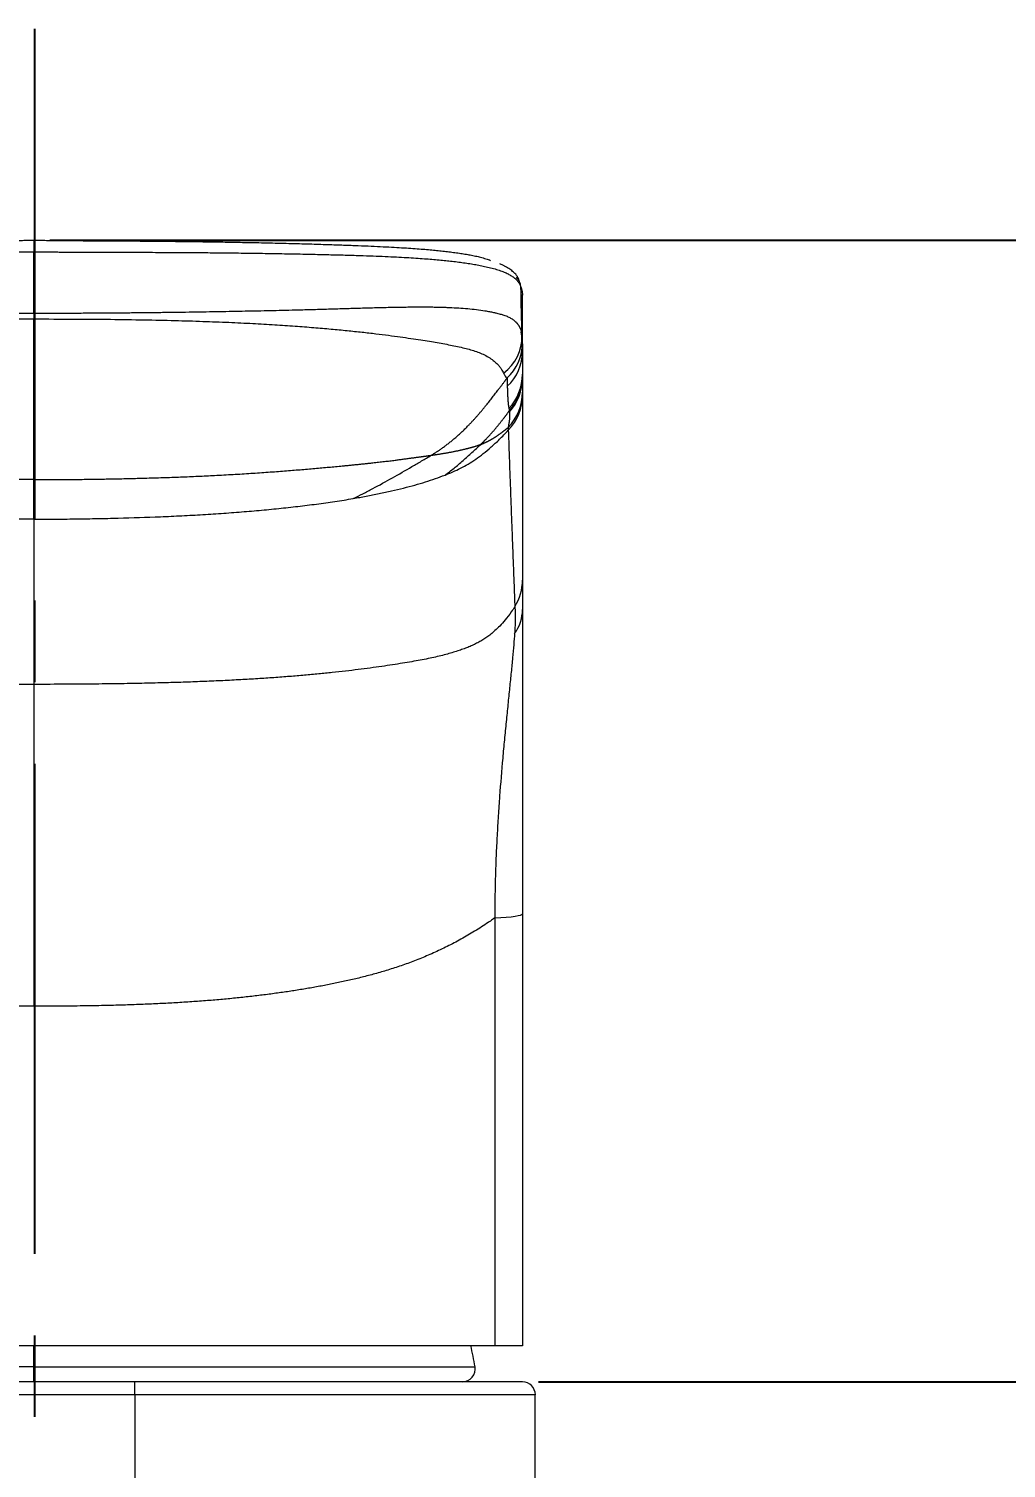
# Model space of a CAD drawing. Extents: x 16036 to 31646, y -36012 to -17126.
# Drawn here: x 16132.9 to 16170.9, y -17409.1 to -17353.2 of the extents above; entities that cross this region are included whole.
import ezdxf

# ---------------------------------------------------------------- set-up
doc = ezdxf.new("R2010")
doc.units = 0
doc.header["$MEASUREMENT"] = 0
doc.linetypes.add('CENTER2', pattern=[28.575, 19.05, -3.175, 3.175, -3.175])
doc.layers.get('0').update_dxf_attribs({"color": 3, "linetype": 'CONTINUOUS'})
doc.layers.get('DEFPOINTS').update_dxf_attribs({"linetype": 'CONTINUOUS'})
doc.layers.add('5', color=2, linetype='CONTINUOUS', lineweight=9)
doc.layers.add('CENTER', color=1, linetype='CENTER2')
doc.styles.add('ARIAL', font='arial.ttf')
doc.dimstyles.new('ISO-25', dxfattribs={"dimtxt": 8, "dimasz": 8, "dimexe": 1.25, "dimexo": 0.625, "dimgap": 1.5, "dimtad": 1, "dimtih": 1, "dimtoh": 1, "dimdec": 1, "dimdsep": 46, "dimtxsty": 'ARIAL', "dimcen": 0, "dimclrd": 3, "dimclre": 3, "dimclrt": 4, "dimadec": 0, "dimazin": 0, "dimtfac": 1, "dimtdec": 1, "dimtmove": 0, "dimatfit": 3, "dimfxl": 1, "dimarcsym": 0})

# ---------------------------------------------------------------- blocks, each defined once
blk = doc.blocks.new('*D93')
at = {"layer": '5', "color": 3, "lineweight": -2, "transparency": 16777216}
for p, q in [((16133.703, -17361.379), (16215.795, -17361.379)), ((16214.545, -17369.379), (16214.545, -17519.484)), ((16214.545, -17680.764), (16214.545, -17530.659)), ((16157.703, -17688.764), (16215.795, -17688.764))]:
    blk.add_line(p, q, dxfattribs=at)
at = {"layer": '5', "color": 3, "transparency": 16777216}
for points in [[(16213.211, -17369.379), (16215.878, -17369.379), (16214.545, -17361.379)], [(16213.211, -17680.764), (16215.878, -17680.764), (16214.545, -17688.764)]]:
    blk.add_solid(points, dxfattribs=at)
at = {"layer": 'DEFPOINTS', "color": 0, "transparency": 16777216}
for p in [(16133.078, -17361.379), (16214.545, -17361.379), (16157.078, -17688.764)]:
    blk.add_point(p, dxfattribs=at)
at = {"layer": '5', "color": 4, "transparency": 16777216, "insert": (16214.545, -17525.072), "char_height": 8, "attachment_point": 5, "style": 'ARIAL'}
blk.add_mtext('327.4', dxfattribs=at)
blk = doc.blocks.new('*D94')
at = {"layer": '5', "color": 3, "lineweight": -2, "transparency": 16777216}
for p, q in [((16152.703, -17405.764), (16182.866, -17405.764)), ((16181.616, -17413.764), (16181.616, -17541.677)), ((16181.616, -17680.764), (16181.616, -17552.851)), ((16156.298, -17688.764), (16182.866, -17688.764))]:
    blk.add_line(p, q, dxfattribs=at)
at = {"layer": '5', "color": 3, "transparency": 16777216}
for points in [[(16180.283, -17413.764), (16182.949, -17413.764), (16181.616, -17405.764)], [(16180.283, -17680.764), (16182.949, -17680.764), (16181.616, -17688.764)]]:
    blk.add_solid(points, dxfattribs=at)
at = {"layer": 'DEFPOINTS', "color": 0, "transparency": 16777216}
for p in [(16152.078, -17405.764), (16155.673, -17688.764), (16181.616, -17688.764)]:
    blk.add_point(p, dxfattribs=at)
at = {"layer": '5', "color": 4, "transparency": 16777216, "insert": (16181.616, -17547.264), "char_height": 8, "attachment_point": 5, "style": 'ARIAL'}
blk.add_mtext('283', dxfattribs=at)

msp = doc.modelspace()

# ---------------------------------------------------------------- linework, layer by layer
at = {"linetype": 'Continuous', "lineweight": 18}
for p, q in [((16133.078, -17361.379), (16133.078, -17361.828)), ((16133.078, -17364.211), (16133.078, -17364.44)), ((16152.078, -17387.566), (16152.078, -17404.364))]:
    msp.add_line(p, q, dxfattribs=at)
at = {"linetype": 'Continuous', "lineweight": 13}
for p, q in [((16133.078, -17364.211), (16133.078, -17361.828)), ((16133.078, -17372.223), (16133.078, -17370.685)), ((16133.078, -17372.223), (16133.078, -17378.646)), ((16151, -17387.728), (16151, -17404.364)), ((16133.078, -17405.177), (16133.078, -17404.34)), ((16133.078, -17405.177), (16115.922, -17405.177)), ((16133.078, -17405.177), (16150.234, -17405.177)), ((16133.078, -17405.764), (16133.078, -17405.177))]:
    msp.add_line(p, q, dxfattribs=at)
at = {"linetype": 'Continuous', "lineweight": 18}
for centre, radius, start, end in [((16133.002, -17408.228), 17.5, 10.04, 12.7993), ((16149.742, -17405.264), 0.5, 270, 10.04), ((16152.078, -17406.264), 0.5, 0, 90)]:
    msp.add_arc(centre, radius, start, end, dxfattribs=at)
for centre, major_axis, ratio, start_param, end_param in [((16151.518, -17363.211), (0.467, 0.178), 0.968586, 5.955894, 6.802933), ((16151.578, -17363.554), (0.5, 0), 0.976198, 0, 0.141401), ((16150.078, -17366.587), (2, 0), 0.983654, 5.540178, 6.28319), ((16150.078, -17366.741), (2, 0), 0.987647, 5.558648, 6.283185), ((16150.078, -17367.404), (2, 0), 0.987472, 5.521975, 6.283185), ((16150.078, -17374.592), (2, 0), 0.987281, 5.731314, 6.283185), ((16150.078, -17375.735), (2, 0), 0.88111, 5.721241, 6.283185), ((16150.078, -17387.566), (2, 0), 0.091328, 5.191175, 6.283185), ((16137.006, -17406.264), (0, -0.5), 0.008237, 1.570796, 3.141593)]:
    msp.add_ellipse(centre, major_axis=major_axis, ratio=ratio, start_param=start_param, end_param=end_param, dxfattribs=at)
at = {"linetype": 'Continuous', "lineweight": 13}
for centre, major_axis, ratio, start_param, end_param in [((16151.578, -17363.577), (0.5, 0), 0.976373, 0, 0.094273), ((16150.06, -17365.164), (1.996, 0.128), 0.907133, 5.348998, 6.243439), ((16150.072, -17365.394), (1.998, 0.081), 0.952106, 5.452098, 6.251468), ((16150.078, -17365.704), (2, 0), 0.954104, 5.494654, 6.283185), ((16150.078, -17366.689), (2, 0), 0.987558, 5.557293, 6.283185), ((16150.078, -17367.284), (2, 0), 0.990642, 5.518308, 6.283185)]:
    msp.add_ellipse(centre, major_axis=major_axis, ratio=ratio, start_param=start_param, end_param=end_param, dxfattribs=at)
for points, degree, knots in [([(16114.141, -17363.188), (16114.152, -17363.155), (16114.181, -17363.091), (16114.242, -17362.996), (16114.322, -17362.905), (16114.422, -17362.82), (16114.539, -17362.742), (16114.678, -17362.666), (16114.845, -17362.593), (16115.039, -17362.525), (16115.251, -17362.463), (16115.469, -17362.41), (16115.689, -17362.364), (16115.917, -17362.321), (16116.156, -17362.282), (16116.403, -17362.246), (16116.655, -17362.214), (16116.911, -17362.184), (16117.179, -17362.156), (16117.465, -17362.129), (16117.78, -17362.103), (16118.13, -17362.078), (16118.515, -17362.053), (16118.937, -17362.03), (16119.397, -17362.008), (16119.899, -17361.988), (16120.449, -17361.969), (16121.054, -17361.951), (16121.723, -17361.934), (16122.471, -17361.917), (16123.293, -17361.901), (16124.149, -17361.887), (16124.982, -17361.875), (16125.746, -17361.866), (16126.429, -17361.86), (16127.043, -17361.855), (16127.599, -17361.852), (16128.105, -17361.849), (16128.565, -17361.848), (16128.985, -17361.846), (16129.37, -17361.845), (16129.722, -17361.844), (16130.043, -17361.843), (16130.338, -17361.843), (16130.616, -17361.842), (16130.884, -17361.841), (16131.146, -17361.841), (16131.399, -17361.84), (16131.637, -17361.839), (16131.853, -17361.838), (16132.045, -17361.836), (16132.217, -17361.834), (16132.37, -17361.833), (16132.509, -17361.831), (16132.634, -17361.83), (16132.748, -17361.829), (16132.855, -17361.828), (16132.964, -17361.828), (16133.039, -17361.828), (16133.078, -17361.828)], 3, [0, 0, 0, 0, 0.017484, 0.034968, 0.052323, 0.068413, 0.083343, 0.098262, 0.113673, 0.129022, 0.143468, 0.156654, 0.169089, 0.181519, 0.194206, 0.206939, 0.219581, 0.232212, 0.245162, 0.258943, 0.27406, 0.290801, 0.309199, 0.329242, 0.351045, 0.374839, 0.400897, 0.429523, 0.461089, 0.496391, 0.536033, 0.577979, 0.618198, 0.654311, 0.686356, 0.715214, 0.741449, 0.765283, 0.786947, 0.806755, 0.824953, 0.841598, 0.856693, 0.87049, 0.883473, 0.896114, 0.908574, 0.920672, 0.932046, 0.942302, 0.95134, 0.959357, 0.966584, 0.97314, 0.979092, 0.984438, 0.989349, 0.994353, 1, 1, 1, 1]), ([(16133.078, -17361.828), (16133.109, -17361.828), (16133.171, -17361.828), (16133.27, -17361.828), (16133.379, -17361.829), (16133.501, -17361.83), (16133.639, -17361.831), (16133.793, -17361.833), (16133.967, -17361.835), (16134.164, -17361.837), (16134.384, -17361.838), (16134.622, -17361.839), (16134.872, -17361.84), (16135.13, -17361.841), (16135.399, -17361.842), (16135.684, -17361.842), (16135.994, -17361.843), (16136.335, -17361.844), (16136.712, -17361.845), (16137.125, -17361.846), (16137.578, -17361.847), (16138.074, -17361.85), (16138.618, -17361.852), (16139.213, -17361.856), (16139.862, -17361.861), (16140.573, -17361.868), (16141.353, -17361.877), (16142.183, -17361.889), (16143.018, -17361.904), (16143.808, -17361.92), (16144.523, -17361.936), (16145.161, -17361.953), (16145.733, -17361.97), (16146.253, -17361.988), (16146.729, -17362.007), (16147.164, -17362.027), (16147.562, -17362.048), (16147.924, -17362.071), (16148.253, -17362.094), (16148.552, -17362.117), (16148.829, -17362.142), (16149.092, -17362.167), (16149.348, -17362.195), (16149.601, -17362.226), (16149.85, -17362.26), (16150.091, -17362.296), (16150.325, -17362.336), (16150.555, -17362.381), (16150.789, -17362.434), (16151.018, -17362.494), (16151.227, -17362.562), (16151.406, -17362.633), (16151.557, -17362.707), (16151.688, -17362.786), (16151.8, -17362.873), (16151.893, -17362.969), (16151.967, -17363.074), (16152.002, -17363.148), (16152.016, -17363.188)], 3, [0, 0, 0, 0, 0.004361, 0.008928, 0.014106, 0.019907, 0.026401, 0.033662, 0.041829, 0.051125, 0.061624, 0.073012, 0.084903, 0.097112, 0.109701, 0.12301, 0.137546, 0.153685, 0.171496, 0.190993, 0.212337, 0.235756, 0.261435, 0.289517, 0.320162, 0.353591, 0.390498, 0.430813, 0.471467, 0.509316, 0.543214, 0.573288, 0.600297, 0.624909, 0.647464, 0.668139, 0.687054, 0.704294, 0.719953, 0.734236, 0.747505, 0.760211, 0.772769, 0.7854, 0.79809, 0.810638, 0.822953, 0.835534, 0.84923, 0.864207, 0.879638, 0.894743, 0.909484, 0.9249, 0.941793, 0.959576, 0.97853, 1, 1, 1, 1]), ([(16114.134, -17364.895), (16114.135, -17364.893), (16114.137, -17364.887), (16114.14, -17364.876), (16114.145, -17364.862), (16114.149, -17364.849), (16114.154, -17364.836), (16114.159, -17364.823), (16114.165, -17364.81), (16114.17, -17364.798), (16114.176, -17364.785), (16114.182, -17364.773), (16114.188, -17364.76), (16114.194, -17364.748), (16114.201, -17364.736), (16114.207, -17364.724), (16114.214, -17364.713), (16114.221, -17364.701), (16114.228, -17364.69), (16114.236, -17364.678), (16114.244, -17364.667), (16114.251, -17364.656), (16114.28, -17364.618), (16114.334, -17364.556), (16114.427, -17364.476), (16114.538, -17364.403), (16114.663, -17364.341), (16114.81, -17364.285), (16114.951, -17364.243), (16115.095, -17364.207), (16115.282, -17364.165), (16115.529, -17364.12), (16115.83, -17364.077), (16116.119, -17364.045), (16116.429, -17364.018), (16116.752, -17363.998), (16117.062, -17363.985), (16117.374, -17363.977), (16117.711, -17363.972), (16118.124, -17363.97), (16118.556, -17363.973), (16118.988, -17363.979), (16119.393, -17363.987), (16119.814, -17363.997), (16120.25, -17364.009), (16120.627, -17364.021), (16120.943, -17364.031), (16121.193, -17364.039), (16121.446, -17364.046), (16121.703, -17364.054), (16121.963, -17364.061), (16122.227, -17364.068), (16122.493, -17364.075), (16122.762, -17364.082), (16123.034, -17364.089), (16123.309, -17364.096), (16123.809, -17364.107), (16124.544, -17364.123), (16125.525, -17364.142), (16126.54, -17364.16), (16127.391, -17364.172), (16128.07, -17364.181), (16128.569, -17364.187), (16129.081, -17364.192), (16129.607, -17364.197), (16130.146, -17364.201), (16130.701, -17364.205), (16131.271, -17364.207), (16131.857, -17364.21), (16132.462, -17364.211), (16132.87, -17364.211), (16133.078, -17364.211)], 3, [0, 0, 0, 0, 0.000738, 0.002359, 0.003973, 0.005581, 0.007183, 0.008779, 0.010369, 0.011954, 0.013534, 0.015108, 0.016676, 0.01824, 0.019799, 0.021353, 0.022902, 0.024447, 0.025988, 0.027524, 0.029057, 0.030586, 0.032111, 0.044998, 0.057887, 0.070885, 0.084088, 0.09605, 0.110516, 0.11799, 0.128222, 0.150018, 0.165567, 0.18236, 0.199288, 0.216398, 0.233713, 0.247275, 0.264071, 0.284409, 0.30867, 0.327663, 0.347297, 0.367578, 0.388507, 0.410083, 0.421898, 0.433871, 0.446, 0.45828, 0.470711, 0.483287, 0.496004, 0.508857, 0.521841, 0.534953, 0.54819, 0.593422, 0.64005, 0.688296, 0.738394, 0.761539, 0.78528, 0.809634, 0.834624, 0.860281, 0.886639, 0.913741, 0.941634, 0.970368, 1, 1, 1, 1]), ([(16133.078, -17364.211), (16133.189, -17364.211), (16133.408, -17364.211), (16133.735, -17364.211), (16134.056, -17364.21), (16134.372, -17364.209), (16134.683, -17364.208), (16134.989, -17364.207), (16135.291, -17364.205), (16135.588, -17364.204), (16135.88, -17364.202), (16136.169, -17364.2), (16136.453, -17364.198), (16136.734, -17364.195), (16137.01, -17364.193), (16137.283, -17364.19), (16137.552, -17364.187), (16137.817, -17364.184), (16138.079, -17364.181), (16138.337, -17364.178), (16138.591, -17364.174), (16139.116, -17364.167), (16139.895, -17364.155), (16140.917, -17364.137), (16141.898, -17364.117), (16142.72, -17364.099), (16143.403, -17364.082), (16143.964, -17364.067), (16144.536, -17364.051), (16145.117, -17364.034), (16145.612, -17364.019), (16146.016, -17364.007), (16146.326, -17363.998), (16146.627, -17363.991), (16146.921, -17363.984), (16147.207, -17363.979), (16147.486, -17363.975), (16147.769, -17363.972), (16148.051, -17363.97), (16148.328, -17363.971), (16148.584, -17363.973), (16148.82, -17363.978), (16149.038, -17363.984), (16149.296, -17363.993), (16149.601, -17364.009), (16149.952, -17364.036), (16150.295, -17364.072), (16150.578, -17364.113), (16150.795, -17364.151), (16150.947, -17364.181), (16151.07, -17364.209), (16151.17, -17364.234), (16151.248, -17364.256), (16151.352, -17364.288), (16151.477, -17364.334), (16151.613, -17364.401), (16151.726, -17364.473), (16151.795, -17364.532), (16151.836, -17364.574), (16151.856, -17364.595), (16151.875, -17364.617), (16151.892, -17364.64), (16151.909, -17364.663), (16151.925, -17364.686), (16151.941, -17364.71), (16151.955, -17364.735), (16151.968, -17364.76), (16151.981, -17364.786), (16151.992, -17364.812), (16152.003, -17364.839), (16152.013, -17364.867), (16152.022, -17364.895), (16152.03, -17364.924), (16152.037, -17364.953), (16152.044, -17364.983), (16152.049, -17365.013), (16152.053, -17365.044), (16152.057, -17365.076), (16152.058, -17365.097), (16152.059, -17365.108)], 3, [0, 0, 0, 0, 0.015416, 0.030577, 0.04549, 0.060164, 0.074608, 0.088828, 0.102832, 0.116628, 0.13022, 0.143617, 0.156822, 0.169842, 0.182681, 0.195343, 0.207832, 0.220152, 0.232305, 0.244294, 0.256121, 0.26779, 0.317383, 0.36479, 0.410306, 0.454168, 0.479604, 0.505763, 0.532505, 0.559678, 0.587134, 0.601977, 0.616492, 0.630679, 0.644538, 0.658072, 0.671284, 0.684177, 0.698509, 0.711875, 0.724331, 0.735929, 0.746717, 0.75674, 0.774847, 0.793337, 0.812198, 0.831433, 0.842801, 0.852705, 0.86122, 0.868418, 0.874353, 0.879063, 0.893207, 0.906619, 0.91941, 0.931669, 0.934758, 0.937854, 0.940958, 0.944074, 0.947201, 0.950343, 0.9535, 0.956674, 0.959867, 0.963079, 0.966312, 0.969567, 0.972845, 0.976147, 0.979473, 0.982826, 0.986204, 0.98961, 0.993044, 0.996507, 1, 1, 1, 1]), ([(16114.816, -17366.544), (16114.842, -17366.488), (16114.902, -17366.379), (16115.029, -17366.217), (16115.182, -17366.072), (16115.351, -17365.947), (16115.525, -17365.846), (16115.709, -17365.763), (16115.91, -17365.69), (16116.131, -17365.624), (16116.372, -17365.562), (16116.63, -17365.504), (16116.9, -17365.449), (16117.182, -17365.395), (16117.487, -17365.342), (16117.822, -17365.286), (16118.198, -17365.227), (16118.615, -17365.165), (16119.073, -17365.101), (16119.574, -17365.036), (16120.121, -17364.972), (16120.714, -17364.908), (16121.356, -17364.845), (16122.049, -17364.783), (16122.799, -17364.724), (16123.613, -17364.668), (16124.497, -17364.617), (16125.453, -17364.57), (16126.489, -17364.53), (16127.612, -17364.497), (16128.826, -17364.47), (16130.138, -17364.451), (16131.566, -17364.442), (16132.558, -17364.44), (16133.078, -17364.44)], 3, [0, 0, 0, 0, 0.02496, 0.048576, 0.070596, 0.090421, 0.10843, 0.124642, 0.139844, 0.155123, 0.170554, 0.185819, 0.200857, 0.215944, 0.231678, 0.248763, 0.267635, 0.288326, 0.310789, 0.335146, 0.361664, 0.390578, 0.421954, 0.455856, 0.492584, 0.532594, 0.576054, 0.622915, 0.673592, 0.728794, 0.788565, 0.852928, 0.922925, 1, 1, 1, 1]), ([(16133.078, -17364.44), (16133.596, -17364.44), (16134.59, -17364.442), (16136.019, -17364.451), (16137.329, -17364.47), (16138.526, -17364.496), (16139.624, -17364.529), (16140.633, -17364.567), (16141.565, -17364.612), (16142.423, -17364.661), (16143.213, -17364.714), (16143.942, -17364.77), (16144.618, -17364.828), (16145.245, -17364.888), (16145.826, -17364.949), (16146.363, -17365.01), (16146.858, -17365.072), (16147.315, -17365.133), (16147.731, -17365.193), (16148.109, -17365.25), (16148.45, -17365.305), (16148.764, -17365.358), (16149.061, -17365.411), (16149.347, -17365.467), (16149.624, -17365.525), (16149.884, -17365.587), (16150.124, -17365.652), (16150.351, -17365.726), (16150.567, -17365.814), (16150.763, -17365.92), (16150.936, -17366.042), (16151.074, -17366.164), (16151.175, -17366.276), (16151.248, -17366.377), (16151.301, -17366.464), (16151.328, -17366.518), (16151.34, -17366.544)], 3, [0, 0, 0, 0, 0.076827, 0.14729, 0.211694, 0.270473, 0.324167, 0.373615, 0.419354, 0.461478, 0.500188, 0.535929, 0.569079, 0.599771, 0.62806, 0.654122, 0.678211, 0.700516, 0.721065, 0.739819, 0.756939, 0.772929, 0.788462, 0.804062, 0.8199, 0.835784, 0.851362, 0.867343, 0.885178, 0.905389, 0.926057, 0.944706, 0.961189, 0.975776, 0.98865, 1, 1, 1, 1]), ([(16133.078, -17370.685), (16133.078, -17370.595), (16133.078, -17370.364), (16133.078, -17369.868), (16133.078, -17368.883), (16133.078, -17367.419), (16133.078, -17366.035), (16133.078, -17364.986), (16133.078, -17364.44)], 5, [0, 0, 0, 0, 0, 0, 0.252737, 0.505474, 0.75821, 1, 1, 1, 1, 1, 1]), ([(16148.528, -17369.739), (16148.702, -17369.636), (16149.052, -17369.408), (16149.579, -17369), (16150.168, -17368.431), (16150.759, -17367.688), (16151.176, -17367.141), (16151.416, -17366.824), (16151.476, -17366.744)], 5, [0, 0, 0, 0, 0, 0, 0.299808, 0.599616, 0.899424, 1, 1, 1, 1, 1, 1]), ([(16151.488, -17367.057), (16151.488, -17367.067), (16151.488, -17367.086), (16151.489, -17367.114), (16151.489, -17367.142), (16151.49, -17367.17), (16151.491, -17367.197), (16151.492, -17367.224), (16151.492, -17367.25), (16151.493, -17367.277), (16151.494, -17367.302), (16151.495, -17367.327), (16151.496, -17367.352), (16151.497, -17367.377), (16151.498, -17367.401), (16151.499, -17367.424), (16151.501, -17367.447), (16151.502, -17367.47), (16151.503, -17367.492), (16151.505, -17367.514), (16151.506, -17367.535), (16151.508, -17367.562), (16151.51, -17367.595), (16151.513, -17367.632), (16151.516, -17367.667), (16151.519, -17367.7), (16151.523, -17367.731), (16151.526, -17367.76), (16151.529, -17367.787), (16151.533, -17367.813), (16151.536, -17367.837), (16151.54, -17367.86), (16151.543, -17367.881), (16151.547, -17367.9), (16151.55, -17367.912), (16151.551, -17367.918)], 3, [0, 0, 0, 0, 0.025941, 0.051766, 0.077474, 0.103066, 0.128543, 0.153903, 0.179149, 0.204279, 0.229295, 0.254195, 0.278981, 0.30365, 0.3282, 0.352631, 0.376941, 0.401129, 0.425193, 0.449132, 0.472945, 0.496631, 0.54185, 0.586003, 0.629083, 0.671083, 0.711999, 0.751825, 0.790559, 0.8282, 0.864747, 0.900201, 0.934561, 0.967827, 1, 1, 1, 1]), ([(16150.454, -17369.316), (16150.532, -17369.241), (16150.69, -17369.084), (16150.912, -17368.845), (16151.138, -17368.579), (16151.364, -17368.281), (16151.51, -17368.086), (16151.574, -17368)], 5, [0, 0, 0, 0, 0, 0, 0.359566, 0.719131, 1, 1, 1, 1, 1, 1]), ([(16149.066, -17370.509), (16149.168, -17370.469), (16149.27, -17370.427), (16149.471, -17370.339), (16149.571, -17370.292), (16149.769, -17370.192), (16149.867, -17370.138), (16150.062, -17370.022), (16150.16, -17369.96), (16150.356, -17369.825), (16150.455, -17369.752), (16150.655, -17369.594), (16150.757, -17369.509), (16150.965, -17369.325), (16151.072, -17369.226), (16151.293, -17369.01), (16151.407, -17368.893), (16151.526, -17368.766)], 3, [0, 0, 0, 0, 0.125, 0.125, 0.25, 0.25, 0.375, 0.375, 0.5, 0.5, 0.625, 0.625, 0.75, 0.75, 0.875, 0.875, 1, 1, 1, 1]), ([(16150.454, -17369.316), (16150.529, -17369.287), (16150.676, -17369.227), (16150.881, -17369.125), (16151.075, -17369.001), (16151.289, -17368.844), (16151.444, -17368.72), (16151.521, -17368.656)], 5, [0, 0, 0, 0, 0, 0, 0.346501, 0.693001, 1, 1, 1, 1, 1, 1]), ([(16151.526, -17368.766), (16151.531, -17368.912), (16151.541, -17369.203), (16151.557, -17369.637), (16151.572, -17370.066), (16151.587, -17370.491), (16151.603, -17370.911), (16151.618, -17371.328), (16151.633, -17371.74), (16151.648, -17372.148), (16151.664, -17372.552), (16151.679, -17372.951), (16151.694, -17373.346), (16151.708, -17373.737), (16151.723, -17374.123), (16151.738, -17374.505), (16151.752, -17374.883), (16151.767, -17375.257), (16151.776, -17375.504), (16151.781, -17375.627)], 3, [0, 0, 0, 0, 0.063436, 0.12629, 0.188565, 0.250267, 0.311392, 0.371941, 0.431916, 0.491314, 0.550137, 0.608384, 0.666056, 0.723152, 0.779673, 0.835618, 0.890988, 0.945782, 1, 1, 1, 1]), ([(16133.078, -17370.685), (16131.85, -17370.685), (16130.12, -17370.669), (16127.987, -17370.619), (16125.57, -17370.517), (16123.229, -17370.345), (16121.717, -17370.215), (16120.399, -17370.088), (16119.296, -17369.969), (16118.624, -17369.876), (16118.131, -17369.81), (16117.787, -17369.762), (16117.628, -17369.739)], 5, [0, 0, 0, 0, 0, 0, 0.25, 0.375, 0.5, 0.625, 0.6875, 0.75, 0.875, 1, 1, 1, 1, 1, 1]), ([(16133.078, -17370.685), (16134.307, -17370.685), (16136.036, -17370.669), (16138.17, -17370.619), (16140.586, -17370.517), (16142.928, -17370.345), (16144.439, -17370.215), (16145.757, -17370.088), (16146.861, -17369.969), (16147.532, -17369.876), (16148.025, -17369.81), (16148.369, -17369.762), (16148.528, -17369.739)], 5, [0, 0, 0, 0, 0, 0, 0.25, 0.375, 0.5, 0.625, 0.6875, 0.75, 0.875, 1, 1, 1, 1, 1, 1]), ([(16145.491, -17371.421), (16145.618, -17371.359), (16145.746, -17371.296), (16146.001, -17371.168), (16146.128, -17371.102), (16146.511, -17370.901), (16146.766, -17370.761), (16147.274, -17370.475), (16147.527, -17370.329), (16147.905, -17370.108), (16148.03, -17370.034), (16148.28, -17369.887), (16148.405, -17369.813), (16148.528, -17369.739)], 3, [0, 0, 0, 0, 0.125, 0.125, 0.25, 0.25, 0.5, 0.5, 0.75, 0.75, 0.875, 0.875, 1, 1, 1, 1]), ([(16148.528, -17369.739), (16148.76, -17369.707), (16149.099, -17369.653), (16149.535, -17369.572), (16149.905, -17369.487), (16150.224, -17369.397), (16150.378, -17369.344), (16150.454, -17369.316)], 5, [0, 0, 0, 0, 0, 0, 0.5, 0.75, 1, 1, 1, 1, 1, 1]), ([(16149.066, -17370.509), (16149.182, -17370.425), (16149.298, -17370.335), (16149.532, -17370.147), (16149.649, -17370.049), (16149.883, -17369.845), (16149.999, -17369.74), (16150.229, -17369.528), (16150.343, -17369.421), (16150.454, -17369.316)], 3, [0, 0, 0, 0, 0.25, 0.25, 0.5, 0.5, 0.75, 0.75, 1, 1, 1, 1]), ([(16145.491, -17371.421), (16145.662, -17371.391), (16145.832, -17371.361), (16146.169, -17371.297), (16146.336, -17371.264), (16146.666, -17371.196), (16146.828, -17371.16), (16147.145, -17371.088), (16147.3, -17371.05), (16147.601, -17370.974), (16147.747, -17370.935), (16148.031, -17370.855), (16148.168, -17370.815), (16148.435, -17370.732), (16148.564, -17370.69), (16148.818, -17370.602), (16148.943, -17370.556), (16149.066, -17370.509)], 3, [0, 0, 0, 0, 0.125, 0.125, 0.25, 0.25, 0.375, 0.375, 0.5, 0.5, 0.625, 0.625, 0.75, 0.75, 0.875, 0.875, 1, 1, 1, 1]), ([(16133.078, -17372.223), (16132.601, -17372.223), (16132.108, -17372.221), (16131.097, -17372.209), (16130.58, -17372.201), (16129.531, -17372.176), (16128.999, -17372.159), (16127.928, -17372.118), (16127.388, -17372.093), (16126.311, -17372.034), (16125.772, -17371.999), (16124.705, -17371.918), (16124.175, -17371.871), (16123.133, -17371.766), (16122.621, -17371.706), (16121.622, -17371.574), (16121.135, -17371.501), (16120.666, -17371.42)], 3, [0, 0, 0, 0, 0.125, 0.125, 0.25, 0.25, 0.375, 0.375, 0.5, 0.5, 0.625, 0.625, 0.75, 0.75, 0.875, 0.875, 1, 1, 1, 1]), ([(16133.078, -17372.223), (16133.317, -17372.223), (16133.561, -17372.222), (16134.058, -17372.22), (16134.312, -17372.218), (16134.827, -17372.212), (16135.089, -17372.208), (16135.619, -17372.199), (16135.887, -17372.193), (16136.698, -17372.174), (16137.248, -17372.157), (16138.074, -17372.124), (16138.35, -17372.112), (16138.9, -17372.085), (16139.174, -17372.071), (16139.718, -17372.04), (16139.989, -17372.023), (16140.526, -17371.987), (16140.792, -17371.968), (16141.318, -17371.926), (16141.578, -17371.905), (16142.092, -17371.858), (16142.346, -17371.834), (16142.848, -17371.782), (16143.096, -17371.755), (16143.586, -17371.698), (16143.829, -17371.667), (16144.309, -17371.604), (16144.547, -17371.57), (16145.02, -17371.499), (16145.256, -17371.461), (16145.491, -17371.421)], 3, [0, 0, 0, 0, 0.0625, 0.0625, 0.125, 0.125, 0.1875, 0.1875, 0.25, 0.25, 0.375, 0.375, 0.4375, 0.4375, 0.5, 0.5, 0.5625, 0.5625, 0.625, 0.625, 0.6875, 0.6875, 0.75, 0.75, 0.8125, 0.8125, 0.875, 0.875, 0.9375, 0.9375, 1, 1, 1, 1]), ([(16151.781, -17375.627), (16151.782, -17375.65), (16151.785, -17375.694), (16151.79, -17375.765), (16151.795, -17375.852), (16151.798, -17375.967), (16151.797, -17376.128), (16151.79, -17376.356), (16151.778, -17376.557), (16151.771, -17376.674)], 3, [0, 0, 0, 0, 0.114642, 0.230896, 0.35722, 0.495541, 0.647561, 0.815069, 1, 1, 1, 1]), ([(16151.771, -17376.674), (16151.762, -17376.804), (16151.751, -17376.949), (16151.725, -17377.263), (16151.71, -17377.432), (16151.677, -17377.79), (16151.658, -17377.979), (16151.619, -17378.371), (16151.598, -17378.575), (16151.555, -17378.994), (16151.533, -17379.209), (16151.488, -17379.65), (16151.465, -17379.874), (16151.42, -17380.332), (16151.397, -17380.564), (16151.352, -17381.035), (16151.33, -17381.274), (16151.265, -17381.999), (16151.224, -17382.493), (16151.169, -17383.246), (16151.151, -17383.5), (16151.119, -17384.01), (16151.103, -17384.267), (16151.076, -17384.785), (16151.063, -17385.046), (16151.041, -17385.571), (16151.032, -17385.835), (16151.016, -17386.369), (16151.01, -17386.637), (16151.002, -17387.179), (16151, -17387.453), (16151, -17387.728)], 3, [0, 0, 0, 0, 0.0625, 0.0625, 0.125, 0.125, 0.1875, 0.1875, 0.25, 0.25, 0.3125, 0.3125, 0.375, 0.375, 0.4375, 0.4375, 0.5, 0.5, 0.625, 0.625, 0.6875, 0.6875, 0.75, 0.75, 0.8125, 0.8125, 0.875, 0.875, 0.9375, 0.9375, 1, 1, 1, 1]), ([(16152.576, -17406.264), (16152.567, -17406.264), (16152.509, -17406.264), (16149.673, -17406.264), (16143.878, -17406.264), (16139.225, -17406.264), (16137.011, -17406.264)], 3, [0, 0, 0, 0, 0.232708, 0.496045, 0.759382, 1, 1, 1, 1])]:
    msp.add_open_spline(points, degree=degree, knots=knots, dxfattribs=at)
at = {"linetype": 'Continuous', "lineweight": 18}
for points, knots in [([(16115.593, -17362.07), (16115.597, -17362.069), (16115.663, -17362.051), (16115.79, -17362.018), (16115.978, -17361.976), (16116.179, -17361.937), (16116.396, -17361.9), (16116.622, -17361.867), (16116.853, -17361.836), (16117.088, -17361.808), (16117.334, -17361.781), (16117.6, -17361.756), (16117.897, -17361.73), (16118.231, -17361.704), (16118.602, -17361.678), (16119.01, -17361.654), (16119.457, -17361.63), (16119.947, -17361.607), (16120.487, -17361.584), (16121.082, -17361.562), (16121.738, -17361.54), (16122.471, -17361.518), (16123.308, -17361.495), (16124.204, -17361.474), (16125.057, -17361.457), (16125.814, -17361.444), (16126.484, -17361.434), (16127.089, -17361.426), (16127.64, -17361.42), (16128.141, -17361.415), (16128.596, -17361.411), (16129.012, -17361.408), (16129.395, -17361.405), (16129.746, -17361.403), (16130.063, -17361.401), (16130.351, -17361.399), (16130.623, -17361.398), (16130.889, -17361.397), (16131.152, -17361.395), (16131.407, -17361.394), (16131.648, -17361.392), (16131.864, -17361.39), (16132.053, -17361.388), (16132.221, -17361.386), (16132.372, -17361.385), (16132.51, -17361.383), (16132.636, -17361.382), (16132.749, -17361.381), (16132.851, -17361.38), (16132.955, -17361.379), (16133.036, -17361.379), (16133.078, -17361.379)], [0, 0, 0, 0, 0.001283, 0.02209, 0.042897, 0.063703, 0.08451, 0.105316, 0.126123, 0.14693, 0.167736, 0.188543, 0.209349, 0.230156, 0.250963, 0.271769, 0.292576, 0.313382, 0.334189, 0.354996, 0.375802, 0.396609, 0.417415, 0.438222, 0.459029, 0.479835, 0.500642, 0.521448, 0.542255, 0.563062, 0.583868, 0.604675, 0.625481, 0.646288, 0.667094, 0.687901, 0.708708, 0.729514, 0.750321, 0.771127, 0.791934, 0.812741, 0.833547, 0.854354, 0.87516, 0.895967, 0.916774, 0.93758, 0.958387, 0.979193, 1, 1, 1, 1]), ([(16152.016, -17363.188), (16152.018, -17363.194), (16152.023, -17363.209), (16152.032, -17363.237), (16152.041, -17363.269), (16152.05, -17363.305), (16152.058, -17363.344), (16152.065, -17363.385), (16152.071, -17363.427), (16152.075, -17363.469), (16152.077, -17363.496), (16152.077, -17363.509)], [0, 0, 0, 0, 0.111939, 0.223878, 0.335817, 0.447756, 0.559695, 0.671634, 0.783573, 0.895512, 1, 1, 1, 1]), ([(16152.078, -17367.284), (16152.078, -17367.314), (16152.078, -17367.35), (16152.078, -17367.393), (16152.078, -17367.404)], [0, 0, 0, 0, 0.728839, 1, 1, 1, 1]), ([(16133.078, -17378.646), (16132.639, -17378.646), (16131.814, -17378.644), (16130.65, -17378.635), (16129.618, -17378.622), (16128.692, -17378.604), (16127.848, -17378.583), (16127.062, -17378.558), (16126.311, -17378.529), (16125.584, -17378.497), (16124.881, -17378.46), (16124.208, -17378.419), (16123.564, -17378.374), (16122.948, -17378.326), (16122.36, -17378.276), (16121.799, -17378.222), (16121.262, -17378.166), (16120.743, -17378.106), (16120.245, -17378.044), (16119.771, -17377.981), (16119.327, -17377.917), (16118.915, -17377.854), (16118.538, -17377.793), (16118.195, -17377.733), (16117.879, -17377.673), (16117.586, -17377.612), (16117.31, -17377.548), (16117.052, -17377.483), (16116.811, -17377.415), (16116.589, -17377.346), (16116.385, -17377.276), (16116.196, -17377.204), (16116.02, -17377.128), (16115.852, -17377.047), (16115.692, -17376.958), (16115.536, -17376.861), (16115.382, -17376.752), (16115.224, -17376.626), (16115.052, -17376.47), (16114.859, -17376.27), (16114.64, -17376.006), (16114.475, -17375.777), (16114.383, -17375.639), (16114.375, -17375.627)], [0, 0, 0, 0, 0.048373, 0.091227, 0.129478, 0.164032, 0.195791, 0.225651, 0.254504, 0.283044, 0.310992, 0.33791, 0.363956, 0.389345, 0.413906, 0.437502, 0.460461, 0.483096, 0.50529, 0.526888, 0.547952, 0.568581, 0.588876, 0.608918, 0.628684, 0.648309, 0.668066, 0.688061, 0.708244, 0.728476, 0.748566, 0.768464, 0.788216, 0.807942, 0.827773, 0.847544, 0.86715, 0.887471, 0.909727, 0.935096, 0.964045, 0.996754, 1, 1, 1, 1]), ([(16151.781, -17375.627), (16151.735, -17375.697), (16151.608, -17375.882), (16151.411, -17376.138), (16151.2, -17376.374), (16151.013, -17376.555), (16150.846, -17376.697), (16150.689, -17376.814), (16150.535, -17376.916), (16150.377, -17377.008), (16150.213, -17377.092), (16150.041, -17377.17), (16149.859, -17377.244), (16149.664, -17377.314), (16149.452, -17377.383), (16149.221, -17377.451), (16148.97, -17377.518), (16148.7, -17377.583), (16148.412, -17377.646), (16148.106, -17377.706), (16147.777, -17377.766), (16147.419, -17377.825), (16147.028, -17377.887), (16146.606, -17377.949), (16146.158, -17378.011), (16145.687, -17378.072), (16145.194, -17378.132), (16144.682, -17378.188), (16144.151, -17378.242), (16143.597, -17378.293), (16143.017, -17378.342), (16142.41, -17378.387), (16141.776, -17378.43), (16141.115, -17378.468), (16140.426, -17378.504), (16139.713, -17378.535), (16138.974, -17378.562), (16138.197, -17378.586), (16137.363, -17378.606), (16136.451, -17378.623), (16135.438, -17378.636), (16134.304, -17378.644), (16133.503, -17378.646), (16133.078, -17378.646)], [0, 0, 0, 0, 0.018202, 0.049828, 0.077738, 0.10217, 0.123785, 0.143779, 0.163324, 0.183091, 0.202877, 0.222584, 0.242369, 0.262282, 0.282262, 0.302303, 0.322428, 0.342546, 0.362499, 0.382296, 0.402074, 0.422027, 0.442313, 0.462856, 0.483579, 0.504732, 0.526495, 0.548685, 0.571238, 0.594463, 0.61859, 0.643473, 0.669015, 0.6954, 0.722707, 0.750595, 0.778955, 0.808443, 0.839831, 0.873897, 0.911422, 0.953193, 1, 1, 1, 1]), ([(16133.078, -17391.162), (16132.732, -17391.162), (16132.077, -17391.16), (16131.143, -17391.151), (16130.304, -17391.135), (16129.541, -17391.115), (16128.837, -17391.09), (16128.171, -17391.061), (16127.525, -17391.027), (16126.892, -17390.986), (16126.27, -17390.94), (16125.665, -17390.888), (16125.077, -17390.83), (16124.504, -17390.767), (16123.949, -17390.698), (16123.41, -17390.624), (16122.885, -17390.545), (16122.369, -17390.46), (16121.861, -17390.368), (16121.36, -17390.27), (16120.864, -17390.164), (16120.365, -17390.047), (16119.861, -17389.916), (16119.35, -17389.768), (16118.835, -17389.601), (16118.317, -17389.414), (16117.793, -17389.203), (16117.262, -17388.965), (16116.724, -17388.697), (16116.185, -17388.398), (16115.72, -17388.112), (16115.435, -17387.922), (16115.328, -17387.848)], [0, 0, 0, 0, 0.063578, 0.119903, 0.170178, 0.215594, 0.257336, 0.296582, 0.334504, 0.372016, 0.408749, 0.444127, 0.47836, 0.511731, 0.544012, 0.575026, 0.605202, 0.634951, 0.664122, 0.692509, 0.720194, 0.747307, 0.773981, 0.800323, 0.826303, 0.852097, 0.878065, 0.904345, 0.930872, 0.957463, 0.983869, 1, 1, 1, 1]), ([(16150.828, -17387.848), (16150.8, -17387.868), (16150.598, -17388.006), (16150.218, -17388.251), (16149.685, -17388.56), (16149.149, -17388.841), (16148.614, -17389.094), (16148.081, -17389.32), (16147.555, -17389.52), (16147.036, -17389.696), (16146.526, -17389.851), (16146.022, -17389.989), (16145.527, -17390.11), (16145.039, -17390.219), (16144.554, -17390.319), (16144.065, -17390.411), (16143.568, -17390.497), (16143.063, -17390.577), (16142.547, -17390.652), (16142.018, -17390.722), (16141.473, -17390.787), (16140.912, -17390.847), (16140.336, -17390.902), (16139.744, -17390.951), (16139.136, -17390.995), (16138.516, -17391.033), (16137.883, -17391.066), (16137.226, -17391.094), (16136.531, -17391.117), (16135.78, -17391.137), (16134.958, -17391.151), (16134.048, -17391.16), (16133.413, -17391.162), (16133.078, -17391.162)], [0, 0, 0, 0, 0.004218, 0.03039, 0.056651, 0.082991, 0.109442, 0.135885, 0.16211, 0.188129, 0.214124, 0.240349, 0.267012, 0.294011, 0.32125, 0.349051, 0.377655, 0.406821, 0.436462, 0.466987, 0.498698, 0.531403, 0.564974, 0.599653, 0.635543, 0.672197, 0.709472, 0.748229, 0.789484, 0.834258, 0.883579, 0.938479, 1, 1, 1, 1]), ([(16152.078, -17404.364), (16152.078, -17404.364), (16152.072, -17404.364), (16152.047, -17404.364), (16152.029, -17404.364), (16151.992, -17404.364), (16151.978, -17404.364), (16151.948, -17404.364), (16151.931, -17404.364), (16151.877, -17404.364), (16151.835, -17404.364), (16151.765, -17404.364), (16151.74, -17404.364), (16151.701, -17404.364), (16151.687, -17404.364), (16151.66, -17404.364), (16151.646, -17404.364), (16151.573, -17404.364), (16151.511, -17404.364), (16151.379, -17404.364), (16151.309, -17404.364), (16151.197, -17404.364), (16151.159, -17404.364), (16151.08, -17404.364), (16151.04, -17404.364), (16151, -17404.364)], [0, 0, 0, 0, 0.125, 0.125, 0.25, 0.25, 0.3125, 0.3125, 0.375, 0.375, 0.5, 0.5, 0.5625, 0.5625, 0.59375, 0.59375, 0.625, 0.625, 0.75, 0.75, 0.875, 0.875, 0.9375, 0.9375, 1, 1, 1, 1])]:
    msp.add_open_spline(points, degree=3, knots=knots, dxfattribs=at)
for points, degree in [([(16133.078, -17361.379), (16133.108, -17361.379), (16133.171, -17361.379), (16133.265, -17361.38), (16133.376, -17361.38), (16133.498, -17361.381), (16133.636, -17361.383), (16133.788, -17361.385), (16133.959, -17361.387), (16134.154, -17361.389), (16134.376, -17361.391), (16134.617, -17361.393), (16134.868, -17361.394), (16135.124, -17361.396), (16135.388, -17361.397), (16135.666, -17361.399), (16135.971, -17361.4), (16136.311, -17361.402), (16136.686, -17361.405), (16137.096, -17361.407), (16137.544, -17361.411), (16138.037, -17361.415), (16138.577, -17361.421), (16139.167, -17361.428), (16139.811, -17361.436), (16140.51, -17361.447), (16141.283, -17361.461), (16142.143, -17361.479), (16143.007, -17361.499), (16143.802, -17361.521), (16144.509, -17361.543), (16145.133, -17361.564), (16145.693, -17361.585), (16146.203, -17361.607), (16146.668, -17361.628), (16147.092, -17361.651), (16147.478, -17361.674), (16147.826, -17361.697), (16148.139, -17361.72), (16148.421, -17361.743), (16148.679, -17361.767), (16148.923, -17361.792), (16149.161, -17361.819), (16149.395, -17361.848), (16149.625, -17361.88), (16149.845, -17361.914), (16150.049, -17361.951), (16150.247, -17361.991), (16150.45, -17362.038), (16150.655, -17362.096), (16150.779, -17362.138), (16150.836, -17362.16)], 3), ([(16151.958, -17362.987), (16151.889, -17362.598), (16151.2, -17362.301)], 2), ([(16152.078, -17365.638), (16152.077, -17363.509)], 1), ([(16152.053, -17365.229), (16152.058, -17365.086), (16152.024, -17364.94)], 2), ([(16152.059, -17365.108), (16152.061, -17365.147), (16152.065, -17365.218), (16152.069, -17365.305), (16152.071, -17365.352), (16152.072, -17365.373)], 3), ([(16152.072, -17365.373), (16152.073, -17365.414), (16152.076, -17365.493), (16152.078, -17365.604), (16152.078, -17365.671), (16152.078, -17365.704)], 3), ([(16152.078, -17365.704), (16152.078, -17365.793), (16152.078, -17365.967), (16152.078, -17366.206), (16152.078, -17366.415), (16152.078, -17366.534), (16152.078, -17366.587)], 3), ([(16151.34, -17366.544), (16151.355, -17366.577), (16151.386, -17366.637), (16151.432, -17366.702), (16151.462, -17366.732), (16151.476, -17366.744)], 3), ([(16151.476, -17366.744), (16151.479, -17366.781), (16151.483, -17366.853), (16151.486, -17366.958), (16151.487, -17367.025), (16151.488, -17367.057)], 3), ([(16152.078, -17366.587), (16152.078, -17366.6), (16152.078, -17366.624), (16152.078, -17366.657), (16152.078, -17366.679), (16152.078, -17366.689)], 3), ([(16152.078, -17366.689), (16152.078, -17366.706), (16152.078, -17366.724), (16152.078, -17366.741)], 3), ([(16152.078, -17366.741), (16152.078, -17366.763), (16152.078, -17366.807), (16152.078, -17366.865), (16152.078, -17366.917), (16152.078, -17366.964), (16152.078, -17367.007), (16152.078, -17367.045), (16152.078, -17367.079), (16152.078, -17367.109), (16152.078, -17367.138), (16152.078, -17367.165), (16152.078, -17367.193), (16152.078, -17367.22), (16152.078, -17367.25), (16152.078, -17367.273), (16152.078, -17367.284)], 3), ([(16152.078, -17367.404), (16152.078, -17367.576), (16152.078, -17367.924), (16152.078, -17368.439), (16152.078, -17369.019), (16152.078, -17369.641), (16152.078, -17370.312), (16152.078, -17371.034), (16152.078, -17371.815), (16152.078, -17372.654), (16152.078, -17373.567), (16152.078, -17374.24), (16152.078, -17374.592)], 3), ([(16151.576, -17368.05), (16151.576, -17368.072), (16151.577, -17368.114), (16151.578, -17368.172), (16151.578, -17368.225), (16151.576, -17368.275), (16151.573, -17368.321), (16151.568, -17368.365), (16151.563, -17368.405), (16151.558, -17368.442), (16151.552, -17368.476), (16151.546, -17368.51), (16151.54, -17368.544), (16151.535, -17368.578), (16151.529, -17368.614), (16151.524, -17368.642), (16151.521, -17368.656)], 3), ([(16151.551, -17367.918), (16151.553, -17367.929), (16151.558, -17367.949), (16151.566, -17367.976), (16151.571, -17367.992), (16151.574, -17368)], 3), ([(16151.574, -17368), (16151.574, -17368.006), (16151.575, -17368.016), (16151.575, -17368.033), (16151.576, -17368.044), (16151.576, -17368.05)], 3), ([(16151.521, -17368.656), (16151.521, -17368.659), (16151.522, -17368.666), (16151.522, -17368.677), (16151.523, -17368.688), (16151.524, -17368.7), (16151.524, -17368.712), (16151.525, -17368.724), (16151.525, -17368.737), (16151.525, -17368.75), (16151.526, -17368.761), (16151.526, -17368.766)], 3), ([(16152.078, -17374.592), (16152.078, -17374.616), (16152.078, -17374.665), (16152.078, -17374.744), (16152.078, -17374.843), (16152.078, -17374.972), (16152.078, -17375.147), (16152.078, -17375.388), (16152.078, -17375.607), (16152.078, -17375.735)], 3), ([(16152.078, -17375.735), (16152.078, -17375.846), (16152.078, -17376.087), (16152.078, -17376.49), (16152.078, -17376.956), (16152.078, -17377.486), (16152.078, -17378.048), (16152.078, -17378.657), (16152.078, -17379.349), (16152.078, -17380.071), (16152.078, -17380.79), (16152.078, -17381.52), (16152.078, -17382.283), (16152.078, -17383.122), (16152.078, -17384.072), (16152.078, -17385.127), (16152.078, -17386.285), (16152.078, -17387.128), (16152.078, -17387.566)], 3), ([(16151, -17387.728), (16150.943, -17387.769), (16150.885, -17387.809), (16150.828, -17387.848)], 3), ([(16151, -17404.364), (16139.052, -17404.364), (16127.104, -17404.364), (16115.157, -17404.364)], 3), ([(16137.006, -17405.764), (16136.732, -17405.764), (16136.187, -17405.764), (16135.424, -17405.764), (16134.603, -17405.764), (16133.667, -17405.764), (16132.665, -17405.764), (16131.589, -17405.764), (16130.428, -17405.764), (16129.587, -17405.764), (16129.15, -17405.764)], 3), ([(16152.078, -17405.764), (16152.078, -17405.764), (16152.081, -17405.764), (16151.827, -17405.764), (16151.26, -17405.764), (16150.399, -17405.764), (16149.164, -17405.764), (16147.603, -17405.764), (16146.064, -17405.764), (16144.675, -17405.764), (16143.438, -17405.764), (16142.317, -17405.764), (16141.308, -17405.764), (16140.399, -17405.764), (16139.581, -17405.764), (16138.843, -17405.764), (16138.174, -17405.764), (16137.565, -17405.764), (16137.187, -17405.764), (16137.006, -17405.764)], 3), ([(16137.011, -17406.264), (16135.714, -17406.264), (16133.078, -17406.264), (16130.442, -17406.264), (16129.146, -17406.264)], 3), ([(16152.576, -17412.64), (16152.576, -17406.264)], 1)]:
    msp.add_open_spline(points, degree=degree, dxfattribs=at)
at = {"linetype": 'Continuous', "lineweight": 13}
for points, degree in [([(16152.059, -17365.108), (16152.045, -17364.468), (16152.03, -17363.828), (16152.016, -17363.188)], 3), ([(16133.078, -17378.646), (16133.078, -17379.128), (16133.078, -17379.61), (16133.078, -17380.799), (16133.078, -17382.698), (16133.078, -17385.057)], 5), ([(16133.078, -17385.057), (16133.078, -17386.141), (16133.078, -17387.323), (16133.078, -17388.578), (16133.078, -17389.87), (16133.078, -17391.162)], 5), ([(16137.011, -17412.346), (16137.011, -17406.264)], 1)]:
    msp.add_open_spline(points, degree=degree, dxfattribs=at)
at = {"layer": 'CENTER'}
msp.add_line((16133.1, -17353.157), (16133.1, -17785.197), dxfattribs=at)

# ---------------------------------------------------------------- dimensions: what is measured, and where the dimension line sits
at = {"layer": '5'}
for base, p1, p2, picture, middle in [((16214.545, -17361.379), (16157.078, -17688.764), (16133.078, -17361.379), '*D93', (16214.545, -17525.072)), ((16181.616, -17688.764), (16152.078, -17405.764), (16155.673, -17688.764), '*D94', (16181.616, -17547.264))]:
    dim = msp.add_linear_dim(base=base, p1=p1, p2=p2, angle=90, dimstyle='ISO-25', dxfattribs=at)
    dim.commit()
    dim.dimension.update_dxf_attribs({"geometry": picture, "text_midpoint": middle})

doc.saveas('drawing.dxf')
